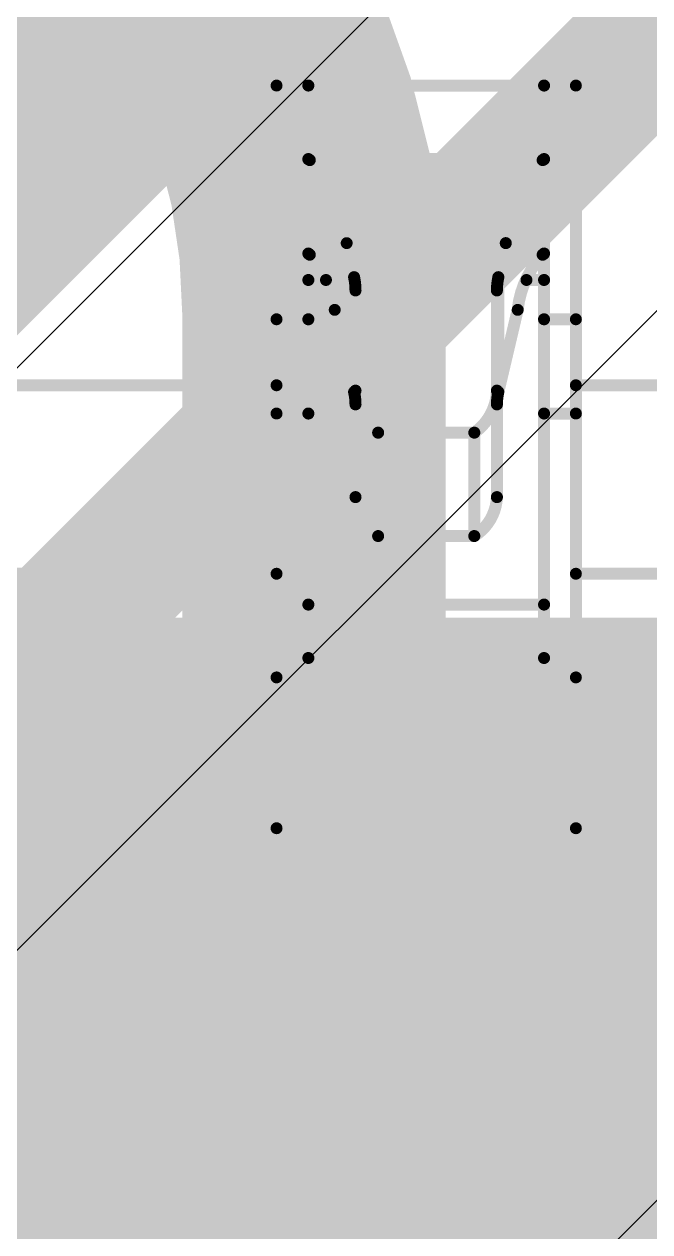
# Model space of a CAD drawing. Header units: inches. Extents: x -6 to 5433, y -4 to 5447.
# Drawn here: x 19.583 to 20.247, y 28.627 to 29.908 of the extents above; entities that cross this region are included whole.
import ezdxf

# ---------------------------------------------------------------- set-up
doc = ezdxf.new("R2010")
doc.units = ezdxf.units.IN
for name, color, linetype in [('Bottom Layer', 5, 'Continuous'), ('Ground', 16, 'Continuous'), ('Mechanical 4', 56, 'Continuous'), ('Power', 76, 'Continuous'), ('Top Layer', 1, 'Continuous'), ('Top Paste', 8, 'Continuous'), ('Top Solder', 216, 'Continuous')]:
    doc.layers.add(name, color=color, linetype=linetype)

# ---------------------------------------------------------------- blocks, each defined once
blk = doc.blocks.new('WQFN_30_EP_2_5_4_5__43')
at = {"layer": 'Top Solder'}
blk.add_line((0.6841, -2.4976), (-5421.1797, -5430.6074), dxfattribs=at)
blk = doc.blocks.new('QTH_030_01_L_D_A_K_TR_154')
at = {"layer": 'Top Layer'}
blk.add_hatch(color=1, dxfattribs=at).paths.add_polyline_path([(-5.525, 0.32), (-0.825, 0.32), (-0.825, -0.32), (-5.525, -0.32)])
at = {"layer": 'Top Paste'}
blk.add_hatch(color=8, dxfattribs=at).paths.add_polyline_path([(-5.525, 0.32), (-0.825, 0.32), (-0.825, -0.32), (-5.525, -0.32)])
at = {"layer": 'Top Solder'}
blk.add_hatch(color=216, dxfattribs=at).paths.add_polyline_path([(-5.6266, 0.4216), (-0.7234, 0.4216), (-0.7234, -0.4216), (-5.6266, -0.4216)])

msp = doc.modelspace()

# ---------------------------------------------------------------- linework, layer by layer
at = {"layer": 'Bottom Layer'}
for points in [[(18.443, 29.6011, 0.2794, 0.2794, -1), (19.8908, 29.6011, 0.2794, 0.2794, 0)], [(19.8908, 27.9725, 0.2794, 0.2794, 0), (19.8908, 29.6011, 0.2794, 0.2794, 0)]]:
    msp.add_lwpolyline(points, format="xyseb", dxfattribs=at)
msp.add_lwpolyline([(19.8209, 29.6011, 0.1397, 0.1397, 1), (19.9606, 29.6011, 0.1397, 0.1397, 1)], format="xyseb", close=True, dxfattribs=at)
msp.add_lwpolyline([(19.8209, 29.6011, 0.1397, 0.1397, 1), (19.9606, 29.6011, 0.1397, 0.1397, 1)], format="xyseb", close=True, dxfattribs=at)
at = {"layer": 'Ground'}
msp.add_line((17.9618, 27.3113), (20.4402, 29.7898), dxfattribs=at)
for points in [[(17.4244, 27.5339, 0.1524, 0.1524, 0), (20.2176, 30.3271, 0.1524, 0.1524, 0)], [(17.7546, 27.3971, 0.1524, 0.1524, 0), (20.3544, 29.9969, 0.1524, 0.1524, 0)]]:
    msp.add_lwpolyline(points, format="xyseb", dxfattribs=at)
at = {"layer": 'Mechanical 4'}
for points in [[(19.8512, 29.8429, 0.0127, 0.0127, 0), (20.1687, 29.8429, 0.0127, 0.0127, 0)], [(19.8512, 29.0549, 0.0127, 0.0127, 0), (19.8512, 29.8429, 0.0127, 0.0127, 0)], [(19.8849, 29.2355, 0.0127, 0.0127, 0), (19.8849, 29.8429, 0.0127, 0.0127, 0)], [(20.1349, 29.2355, 0.0127, 0.0127, 0), (20.1349, 29.8429, 0.0127, 0.0127, 0)], [(20.1687, 29.0549, 0.0127, 0.0127, 0), (20.1687, 29.8429, 0.0127, 0.0127, 0)], [(19.8849, 29.7649, 0.0127, 0.0127, 0), (20.1349, 29.7649, 0.0127, 0.0127, 0)], [(19.885, 29.7646, 0.0127, 0.0127, -0.032605), (19.8849, 29.7647, 0.0127, 0.0127, 0)], [(19.8851, 29.7645, 0.0127, 0.0127, -0.028288), (19.885, 29.7646, 0.0127, 0.0127, 0)], [(19.8852, 29.7645, 0.0127, 0.0127, -0.026751), (19.8851, 29.7645, 0.0127, 0.0127, 0)], [(19.8853, 29.7644, 0.0127, 0.0127, -0.021994), (19.8852, 29.7645, 0.0127, 0.0127, 0)], [(19.8855, 29.7643, 0.0127, 0.0127, -0.016687), (19.8853, 29.7644, 0.0127, 0.0127, 0)], [(19.8857, 29.7642, 0.0127, 0.0127, -0.009376), (19.8855, 29.7643, 0.0127, 0.0127, 0)], [(19.8859, 29.7641, 0.0127, 0.0127, -0.005205), (19.8857, 29.7642, 0.0127, 0.0127, 0)], [(19.8859, 29.7641, 0.0127, 0.0127, 0), (19.8862, 29.7639, 0.0127, 0.0127, 0)], [(19.8862, 29.7639, 0.0127, 0.0127, 0), (19.8864, 29.7638, 0.0127, 0.0127, 0)], [(19.8864, 29.6634, 0.0127, 0.0127, 0), (19.8864, 29.7638, 0.0127, 0.0127, 0)], [(19.8864, 29.7638, 0.0127, 0.0127, -0.179894), (19.9255, 29.6757, 0.0127, 0.0127, 0)], [(20.0943, 29.6757, 0.0127, 0.0127, -0.179894), (20.1334, 29.7638, 0.0127, 0.0127, 0)], [(20.1334, 29.7638, 0.0127, 0.0127, 0), (20.1339, 29.7641, 0.0127, 0.0127, 0)], [(20.1334, 29.6634, 0.0127, 0.0127, 0), (20.1334, 29.7638, 0.0127, 0.0127, 0)], [(20.1339, 29.7641, 0.0127, 0.0127, 0), (20.1341, 29.7642, 0.0127, 0.0127, 0)], [(20.1343, 29.7643, 0.0127, 0.0127, -0.00707), (20.1341, 29.7642, 0.0127, 0.0127, 0)], [(20.1345, 29.7644, 0.0127, 0.0127, -0.012209), (20.1343, 29.7643, 0.0127, 0.0127, 0)], [(20.1347, 29.7645, 0.0127, 0.0127, -0.02262), (20.1345, 29.7644, 0.0127, 0.0127, 0)], [(20.1348, 29.7645, 0.0127, 0.0127, -0.031881), (20.1347, 29.7645, 0.0127, 0.0127, 0)], [(20.1348, 29.7646, 0.0127, 0.0127, -0.037446), (20.1348, 29.7645, 0.0127, 0.0127, 0)], [(20.1349, 29.7647, 0.0127, 0.0127, -0.013234), (20.1349, 29.7647, 0.0127, 0.0127, 0)], [(20.1349, 29.7647, 0.0127, 0.0127, -0.032689), (20.1348, 29.7646, 0.0127, 0.0127, 0)], [(19.9255, 29.6757, 0.0127, 0.0127, 0), (20.0943, 29.6757, 0.0127, 0.0127, 0)], [(19.9255, 29.6757, 0.0127, 0.0127, 0), (19.9334, 29.6396, 0.0127, 0.0127, 0)], [(20.0864, 29.6396, 0.0127, 0.0127, 0), (20.0943, 29.6757, 0.0127, 0.0127, 0)], [(19.885, 29.6645, 0.0127, 0.0127, -0.028597), (19.8849, 29.6647, 0.0127, 0.0127, 0)], [(19.8852, 29.6643, 0.0127, 0.0127, -0.054321), (19.885, 29.6645, 0.0127, 0.0127, 0)], [(19.8853, 29.6642, 0.0127, 0.0127, -0.023386), (19.8852, 29.6643, 0.0127, 0.0127, 0)], [(19.8855, 29.6641, 0.0127, 0.0127, -0.018562), (19.8853, 29.6642, 0.0127, 0.0127, 0)], [(19.8857, 29.6639, 0.0127, 0.0127, -0.010737), (19.8855, 29.6641, 0.0127, 0.0127, 0)], [(19.8859, 29.6638, 0.0127, 0.0127, -0.006055), (19.8857, 29.6639, 0.0127, 0.0127, 0)], [(19.8859, 29.6638, 0.0127, 0.0127, 0), (19.8862, 29.6636, 0.0127, 0.0127, 0)], [(19.8862, 29.6636, 0.0127, 0.0127, 0), (19.8864, 29.6634, 0.0127, 0.0127, 0)], [(19.8864, 29.6634, 0.0127, 0.0127, -0.162591), (19.9129, 29.6049, 0.0127, 0.0127, 0)], [(20.1069, 29.6049, 0.0127, 0.0127, -0.162591), (20.1334, 29.6634, 0.0127, 0.0127, 0)], [(20.1334, 29.6634, 0.0127, 0.0127, 0), (20.1339, 29.6638, 0.0127, 0.0127, 0)], [(20.1341, 29.6639, 0.0127, 0.0127, -0.004821), (20.1339, 29.6638, 0.0127, 0.0127, 0)], [(20.1343, 29.664, 0.0127, 0.0127, -0.00812), (20.1341, 29.6639, 0.0127, 0.0127, 0)], [(20.1345, 29.6642, 0.0127, 0.0127, -0.013729), (20.1343, 29.664, 0.0127, 0.0127, 0)], [(20.1347, 29.6643, 0.0127, 0.0127, -0.024462), (20.1345, 29.6642, 0.0127, 0.0127, 0)], [(20.1348, 29.6644, 0.0127, 0.0127, -0.032319), (20.1347, 29.6643, 0.0127, 0.0127, 0)], [(20.1348, 29.6645, 0.0127, 0.0127, -0.035041), (20.1348, 29.6644, 0.0127, 0.0127, 0)], [(20.1349, 29.6647, 0.0127, 0.0127, -0.011022), (20.1349, 29.6646, 0.0127, 0.0127, 0)], [(20.1349, 29.6646, 0.0127, 0.0127, -0.028404), (20.1348, 29.6645, 0.0127, 0.0127, 0)], [(19.8849, 29.6366, 0.0127, 0.0127, 0), (19.9036, 29.6366, 0.0127, 0.0127, 0)], [(19.9334, 29.5177, 0.0127, 0.0127, 0), (19.9334, 29.6396, 0.0127, 0.0127, 0)], [(19.9334, 29.6396, 0.0127, 0.0127, -0.053658), (19.9349, 29.6255, 0.0127, 0.0127, 0)], [(20.0849, 29.6255, 0.0127, 0.0127, -0.053658), (20.0864, 29.6396, 0.0127, 0.0127, 0)], [(20.0864, 29.5177, 0.0127, 0.0127, 0), (20.0864, 29.6396, 0.0127, 0.0127, 0)], [(20.1162, 29.6366, 0.0127, 0.0127, 0), (20.1349, 29.6366, 0.0127, 0.0127, 0)], [(19.9349, 29.4062, 0.0127, 0.0127, 0), (19.9349, 29.6255, 0.0127, 0.0127, 0)], [(20.0849, 29.4062, 0.0127, 0.0127, 0), (20.0849, 29.6255, 0.0127, 0.0127, 0)], [(19.8512, 29.5949, 0.0127, 0.0127, 0), (19.8849, 29.5949, 0.0127, 0.0127, 0)], [(19.9129, 29.6049, 0.0127, 0.0127, 0), (19.9334, 29.5177, 0.0127, 0.0127, 0)], [(20.0864, 29.5177, 0.0127, 0.0127, 0), (20.1069, 29.6049, 0.0127, 0.0127, 0)], [(20.1349, 29.5949, 0.0127, 0.0127, 0), (20.1687, 29.5949, 0.0127, 0.0127, 0)], [(19.5337, 29.5249, 0.0127, 0.0127, 0), (19.8512, 29.5249, 0.0127, 0.0127, 0)], [(19.9334, 29.5177, 0.0127, 0.0127, -0.057864), (19.9349, 29.5046, 0.0127, 0.0127, 0)], [(19.9589, 29.4746, 0.0127, 0.0127, -0.23748), (19.9349, 29.5192, 0.0127, 0.0127, 0)], [(20.0849, 29.5192, 0.0127, 0.0127, -0.23748), (20.0609, 29.4746, 0.0127, 0.0127, 0)], [(20.0849, 29.5046, 0.0127, 0.0127, -0.057864), (20.0864, 29.5177, 0.0127, 0.0127, 0)], [(20.1687, 29.5249, 0.0127, 0.0127, 0), (20.4862, 29.5249, 0.0127, 0.0127, 0)], [(19.8512, 29.4949, 0.0127, 0.0127, 0), (19.8849, 29.4949, 0.0127, 0.0127, 0)], [(20.1349, 29.4949, 0.0127, 0.0127, 0), (20.1687, 29.4949, 0.0127, 0.0127, 0)], [(19.9589, 29.4746, 0.0127, 0.0127, 0), (20.0609, 29.4746, 0.0127, 0.0127, 0)], [(19.9589, 29.3649, 0.0127, 0.0127, 0), (19.9589, 29.4746, 0.0127, 0.0127, 0)], [(20.0609, 29.3649, 0.0127, 0.0127, 0), (20.0609, 29.4746, 0.0127, 0.0127, 0)], [(19.9589, 29.3649, 0.0127, 0.0127, -0.247377), (19.9349, 29.4062, 0.0127, 0.0127, 0)], [(20.0849, 29.4062, 0.0127, 0.0127, -0.247377), (20.0609, 29.3649, 0.0127, 0.0127, 0)], [(19.9589, 29.3649, 0.0127, 0.0127, 0), (20.0609, 29.3649, 0.0127, 0.0127, 0)], [(19.5337, 29.3249, 0.0127, 0.0127, 0), (19.8512, 29.3249, 0.0127, 0.0127, 0)], [(20.1687, 29.3249, 0.0127, 0.0127, 0), (20.4862, 29.3249, 0.0127, 0.0127, 0)], [(19.8849, 29.2922, 0.0127, 0.0127, 0), (20.1349, 29.2922, 0.0127, 0.0127, 0)], [(19.8849, 29.2355, 0.0127, 0.0127, 0), (20.1349, 29.2355, 0.0127, 0.0127, 0)], [(19.8512, 29.2149, 0.0127, 0.0127, 0), (20.1687, 29.2149, 0.0127, 0.0127, 0)], [(19.8512, 29.0549, 0.0127, 0.0127, 0), (20.1687, 29.0549, 0.0127, 0.0127, 0)]]:
    msp.add_lwpolyline(points, format="xyseb", dxfattribs=at)
for points in [[(19.848, 29.8429, 0.00635, 0.00635, 1), (19.8543, 29.8429, 0.00635, 0.00635, 1)], [(19.848, 29.8429, 0.00635, 0.00635, 1), (19.8543, 29.8429, 0.00635, 0.00635, 1)], [(19.8817, 29.8429, 0.00635, 0.00635, 1), (19.8881, 29.8429, 0.00635, 0.00635, 1)], [(20.1317, 29.8429, 0.00635, 0.00635, 1), (20.1381, 29.8429, 0.00635, 0.00635, 1)], [(20.1655, 29.8429, 0.00635, 0.00635, 1), (20.1718, 29.8429, 0.00635, 0.00635, 1)], [(20.1655, 29.8429, 0.00635, 0.00635, 1), (20.1718, 29.8429, 0.00635, 0.00635, 1)], [(19.8817, 29.7649, 0.00635, 0.00635, 1), (19.8881, 29.7649, 0.00635, 0.00635, 1)], [(19.8817, 29.7647, 0.00635, 0.00635, 1), (19.8881, 29.7647, 0.00635, 0.00635, 1)], [(19.8818, 29.7646, 0.00635, 0.00635, 1), (19.8882, 29.7646, 0.00635, 0.00635, 1)], [(19.8818, 29.7646, 0.00635, 0.00635, 1), (19.8882, 29.7646, 0.00635, 0.00635, 1)], [(19.8819, 29.7645, 0.00635, 0.00635, 1), (19.8882, 29.7645, 0.00635, 0.00635, 1)], [(19.8819, 29.7645, 0.00635, 0.00635, 1), (19.8882, 29.7645, 0.00635, 0.00635, 1)], [(19.882, 29.7645, 0.00635, 0.00635, 1), (19.8883, 29.7645, 0.00635, 0.00635, 1)], [(19.882, 29.7645, 0.00635, 0.00635, 1), (19.8883, 29.7645, 0.00635, 0.00635, 1)], [(19.8821, 29.7644, 0.00635, 0.00635, 1), (19.8885, 29.7644, 0.00635, 0.00635, 1)], [(19.8821, 29.7644, 0.00635, 0.00635, 1), (19.8885, 29.7644, 0.00635, 0.00635, 1)], [(19.8823, 29.7643, 0.00635, 0.00635, 1), (19.8886, 29.7643, 0.00635, 0.00635, 1)], [(19.8823, 29.7643, 0.00635, 0.00635, 1), (19.8886, 29.7643, 0.00635, 0.00635, 1)], [(19.8825, 29.7642, 0.00635, 0.00635, 1), (19.8888, 29.7642, 0.00635, 0.00635, 1)], [(19.8825, 29.7642, 0.00635, 0.00635, 1), (19.8888, 29.7642, 0.00635, 0.00635, 1)], [(19.8827, 29.7641, 0.00635, 0.00635, 1), (19.8891, 29.7641, 0.00635, 0.00635, 1)], [(19.8827, 29.7641, 0.00635, 0.00635, 1), (19.8891, 29.7641, 0.00635, 0.00635, 1)], [(19.883, 29.7639, 0.00635, 0.00635, 1), (19.8893, 29.7639, 0.00635, 0.00635, 1)], [(19.883, 29.7639, 0.00635, 0.00635, 1), (19.8893, 29.7639, 0.00635, 0.00635, 1)], [(19.8832, 29.7638, 0.00635, 0.00635, 1), (19.8896, 29.7638, 0.00635, 0.00635, 1)], [(19.8832, 29.7638, 0.00635, 0.00635, 1), (19.8896, 29.7638, 0.00635, 0.00635, 1)], [(19.8832, 29.7638, 0.00635, 0.00635, 1), (19.8896, 29.7638, 0.00635, 0.00635, 1)], [(20.1302, 29.7638, 0.00635, 0.00635, 1), (20.1366, 29.7638, 0.00635, 0.00635, 1)], [(20.1302, 29.7638, 0.00635, 0.00635, 1), (20.1366, 29.7638, 0.00635, 0.00635, 1)], [(20.1302, 29.7638, 0.00635, 0.00635, 1), (20.1366, 29.7638, 0.00635, 0.00635, 1)], [(20.1307, 29.7641, 0.00635, 0.00635, 1), (20.1371, 29.7641, 0.00635, 0.00635, 1)], [(20.1307, 29.7641, 0.00635, 0.00635, 1), (20.1371, 29.7641, 0.00635, 0.00635, 1)], [(20.131, 29.7642, 0.00635, 0.00635, 1), (20.1373, 29.7642, 0.00635, 0.00635, 1)], [(20.131, 29.7642, 0.00635, 0.00635, 1), (20.1373, 29.7642, 0.00635, 0.00635, 1)], [(20.1312, 29.7643, 0.00635, 0.00635, 1), (20.1375, 29.7643, 0.00635, 0.00635, 1)], [(20.1312, 29.7643, 0.00635, 0.00635, 1), (20.1375, 29.7643, 0.00635, 0.00635, 1)], [(20.1313, 29.7644, 0.00635, 0.00635, 1), (20.1377, 29.7644, 0.00635, 0.00635, 1)], [(20.1313, 29.7644, 0.00635, 0.00635, 1), (20.1377, 29.7644, 0.00635, 0.00635, 1)], [(20.1315, 29.7645, 0.00635, 0.00635, 1), (20.1378, 29.7645, 0.00635, 0.00635, 1)], [(20.1315, 29.7645, 0.00635, 0.00635, 1), (20.1378, 29.7645, 0.00635, 0.00635, 1)], [(20.1316, 29.7645, 0.00635, 0.00635, 1), (20.1379, 29.7645, 0.00635, 0.00635, 1)], [(20.1316, 29.7645, 0.00635, 0.00635, 1), (20.1379, 29.7645, 0.00635, 0.00635, 1)], [(20.1317, 29.7647, 0.00635, 0.00635, 1), (20.138, 29.7647, 0.00635, 0.00635, 1)], [(20.1317, 29.7647, 0.00635, 0.00635, 1), (20.138, 29.7647, 0.00635, 0.00635, 1)], [(20.1316, 29.7646, 0.00635, 0.00635, 1), (20.138, 29.7646, 0.00635, 0.00635, 1)], [(20.1316, 29.7646, 0.00635, 0.00635, 1), (20.138, 29.7646, 0.00635, 0.00635, 1)], [(20.1317, 29.7649, 0.00635, 0.00635, 1), (20.1381, 29.7649, 0.00635, 0.00635, 1)], [(20.1317, 29.7647, 0.00635, 0.00635, 1), (20.1381, 29.7647, 0.00635, 0.00635, 1)], [(19.9224, 29.6757, 0.00635, 0.00635, 1), (19.9287, 29.6757, 0.00635, 0.00635, 1)], [(19.9224, 29.6757, 0.00635, 0.00635, 1), (19.9287, 29.6757, 0.00635, 0.00635, 1)], [(19.9224, 29.6757, 0.00635, 0.00635, 1), (19.9287, 29.6757, 0.00635, 0.00635, 1)], [(20.0911, 29.6757, 0.00635, 0.00635, 1), (20.0975, 29.6757, 0.00635, 0.00635, 1)], [(20.0911, 29.6757, 0.00635, 0.00635, 1), (20.0975, 29.6757, 0.00635, 0.00635, 1)], [(20.0911, 29.6757, 0.00635, 0.00635, 1), (20.0975, 29.6757, 0.00635, 0.00635, 1)], [(19.8817, 29.6647, 0.00635, 0.00635, 1), (19.8881, 29.6647, 0.00635, 0.00635, 1)], [(19.8818, 29.6645, 0.00635, 0.00635, 1), (19.8882, 29.6645, 0.00635, 0.00635, 1)], [(19.8818, 29.6645, 0.00635, 0.00635, 1), (19.8882, 29.6645, 0.00635, 0.00635, 1)], [(19.882, 29.6643, 0.00635, 0.00635, 1), (19.8883, 29.6643, 0.00635, 0.00635, 1)], [(19.882, 29.6643, 0.00635, 0.00635, 1), (19.8883, 29.6643, 0.00635, 0.00635, 1)], [(19.8821, 29.6642, 0.00635, 0.00635, 1), (19.8885, 29.6642, 0.00635, 0.00635, 1)], [(19.8821, 29.6642, 0.00635, 0.00635, 1), (19.8885, 29.6642, 0.00635, 0.00635, 1)], [(19.8823, 29.6641, 0.00635, 0.00635, 1), (19.8886, 29.6641, 0.00635, 0.00635, 1)], [(19.8823, 29.6641, 0.00635, 0.00635, 1), (19.8886, 29.6641, 0.00635, 0.00635, 1)], [(19.8825, 29.6639, 0.00635, 0.00635, 1), (19.8888, 29.6639, 0.00635, 0.00635, 1)], [(19.8825, 29.6639, 0.00635, 0.00635, 1), (19.8888, 29.6639, 0.00635, 0.00635, 1)], [(19.8827, 29.6638, 0.00635, 0.00635, 1), (19.8891, 29.6638, 0.00635, 0.00635, 1)], [(19.8827, 29.6638, 0.00635, 0.00635, 1), (19.8891, 29.6638, 0.00635, 0.00635, 1)], [(19.883, 29.6636, 0.00635, 0.00635, 1), (19.8893, 29.6636, 0.00635, 0.00635, 1)], [(19.883, 29.6636, 0.00635, 0.00635, 1), (19.8893, 29.6636, 0.00635, 0.00635, 1)], [(19.8832, 29.6634, 0.00635, 0.00635, 1), (19.8896, 29.6634, 0.00635, 0.00635, 1)], [(19.8832, 29.6634, 0.00635, 0.00635, 1), (19.8896, 29.6634, 0.00635, 0.00635, 1)], [(19.8832, 29.6634, 0.00635, 0.00635, 1), (19.8896, 29.6634, 0.00635, 0.00635, 1)], [(20.1302, 29.6634, 0.00635, 0.00635, 1), (20.1366, 29.6634, 0.00635, 0.00635, 1)], [(20.1302, 29.6634, 0.00635, 0.00635, 1), (20.1366, 29.6634, 0.00635, 0.00635, 1)], [(20.1302, 29.6634, 0.00635, 0.00635, 1), (20.1366, 29.6634, 0.00635, 0.00635, 1)], [(20.1307, 29.6638, 0.00635, 0.00635, 1), (20.1371, 29.6638, 0.00635, 0.00635, 1)], [(20.1307, 29.6638, 0.00635, 0.00635, 1), (20.1371, 29.6638, 0.00635, 0.00635, 1)], [(20.131, 29.6639, 0.00635, 0.00635, 1), (20.1373, 29.6639, 0.00635, 0.00635, 1)], [(20.131, 29.6639, 0.00635, 0.00635, 1), (20.1373, 29.6639, 0.00635, 0.00635, 1)], [(20.1312, 29.664, 0.00635, 0.00635, 1), (20.1375, 29.664, 0.00635, 0.00635, 1)], [(20.1312, 29.664, 0.00635, 0.00635, 1), (20.1375, 29.664, 0.00635, 0.00635, 1)], [(20.1313, 29.6642, 0.00635, 0.00635, 1), (20.1377, 29.6642, 0.00635, 0.00635, 1)], [(20.1313, 29.6642, 0.00635, 0.00635, 1), (20.1377, 29.6642, 0.00635, 0.00635, 1)], [(20.1315, 29.6643, 0.00635, 0.00635, 1), (20.1378, 29.6643, 0.00635, 0.00635, 1)], [(20.1315, 29.6643, 0.00635, 0.00635, 1), (20.1378, 29.6643, 0.00635, 0.00635, 1)], [(20.1316, 29.6644, 0.00635, 0.00635, 1), (20.1379, 29.6644, 0.00635, 0.00635, 1)], [(20.1316, 29.6644, 0.00635, 0.00635, 1), (20.1379, 29.6644, 0.00635, 0.00635, 1)], [(20.1317, 29.6646, 0.00635, 0.00635, 1), (20.138, 29.6646, 0.00635, 0.00635, 1)], [(20.1317, 29.6646, 0.00635, 0.00635, 1), (20.138, 29.6646, 0.00635, 0.00635, 1)], [(20.1316, 29.6645, 0.00635, 0.00635, 1), (20.138, 29.6645, 0.00635, 0.00635, 1)], [(20.1316, 29.6645, 0.00635, 0.00635, 1), (20.138, 29.6645, 0.00635, 0.00635, 1)], [(20.1317, 29.6647, 0.00635, 0.00635, 1), (20.1381, 29.6647, 0.00635, 0.00635, 1)], [(19.8817, 29.6366, 0.00635, 0.00635, 1), (19.8881, 29.6366, 0.00635, 0.00635, 1)], [(19.9004, 29.6366, 0.00635, 0.00635, 1), (19.9067, 29.6366, 0.00635, 0.00635, 1)], [(19.9302, 29.6396, 0.00635, 0.00635, 1), (19.9366, 29.6396, 0.00635, 0.00635, 1)], [(19.9302, 29.6396, 0.00635, 0.00635, 1), (19.9366, 29.6396, 0.00635, 0.00635, 1)], [(19.9302, 29.6396, 0.00635, 0.00635, 1), (19.9366, 29.6396, 0.00635, 0.00635, 1)], [(20.0832, 29.6396, 0.00635, 0.00635, 1), (20.0896, 29.6396, 0.00635, 0.00635, 1)], [(20.0832, 29.6396, 0.00635, 0.00635, 1), (20.0896, 29.6396, 0.00635, 0.00635, 1)], [(20.0832, 29.6396, 0.00635, 0.00635, 1), (20.0896, 29.6396, 0.00635, 0.00635, 1)], [(20.1131, 29.6366, 0.00635, 0.00635, 1), (20.1194, 29.6366, 0.00635, 0.00635, 1)], [(20.1317, 29.6366, 0.00635, 0.00635, 1), (20.1381, 29.6366, 0.00635, 0.00635, 1)], [(19.9317, 29.6255, 0.00635, 0.00635, 1), (19.9381, 29.6255, 0.00635, 0.00635, 1)], [(19.9317, 29.6255, 0.00635, 0.00635, 1), (19.9381, 29.6255, 0.00635, 0.00635, 1)], [(20.0817, 29.6255, 0.00635, 0.00635, 1), (20.0881, 29.6255, 0.00635, 0.00635, 1)], [(20.0817, 29.6255, 0.00635, 0.00635, 1), (20.0881, 29.6255, 0.00635, 0.00635, 1)], [(19.848, 29.5949, 0.00635, 0.00635, 1), (19.8543, 29.5949, 0.00635, 0.00635, 1)], [(19.8817, 29.5949, 0.00635, 0.00635, 1), (19.8881, 29.5949, 0.00635, 0.00635, 1)], [(19.9097, 29.6049, 0.00635, 0.00635, 1), (19.916, 29.6049, 0.00635, 0.00635, 1)], [(19.9097, 29.6049, 0.00635, 0.00635, 1), (19.916, 29.6049, 0.00635, 0.00635, 1)], [(20.1038, 29.6049, 0.00635, 0.00635, 1), (20.1101, 29.6049, 0.00635, 0.00635, 1)], [(20.1038, 29.6049, 0.00635, 0.00635, 1), (20.1101, 29.6049, 0.00635, 0.00635, 1)], [(20.1317, 29.5949, 0.00635, 0.00635, 1), (20.1381, 29.5949, 0.00635, 0.00635, 1)], [(20.1655, 29.5949, 0.00635, 0.00635, 1), (20.1718, 29.5949, 0.00635, 0.00635, 1)], [(19.848, 29.5249, 0.00635, 0.00635, 1), (19.8543, 29.5249, 0.00635, 0.00635, 1)], [(19.9302, 29.5177, 0.00635, 0.00635, 1), (19.9366, 29.5177, 0.00635, 0.00635, 1)], [(19.9302, 29.5177, 0.00635, 0.00635, 1), (19.9366, 29.5177, 0.00635, 0.00635, 1)], [(19.9302, 29.5177, 0.00635, 0.00635, 1), (19.9366, 29.5177, 0.00635, 0.00635, 1)], [(19.9317, 29.5192, 0.00635, 0.00635, 1), (19.9381, 29.5192, 0.00635, 0.00635, 1)], [(20.0817, 29.5192, 0.00635, 0.00635, 1), (20.0881, 29.5192, 0.00635, 0.00635, 1)], [(20.0832, 29.5177, 0.00635, 0.00635, 1), (20.0896, 29.5177, 0.00635, 0.00635, 1)], [(20.0832, 29.5177, 0.00635, 0.00635, 1), (20.0896, 29.5177, 0.00635, 0.00635, 1)], [(20.0832, 29.5177, 0.00635, 0.00635, 1), (20.0896, 29.5177, 0.00635, 0.00635, 1)], [(20.1655, 29.5249, 0.00635, 0.00635, 1), (20.1718, 29.5249, 0.00635, 0.00635, 1)], [(19.9317, 29.5046, 0.00635, 0.00635, 1), (19.9381, 29.5046, 0.00635, 0.00635, 1)], [(20.0817, 29.5046, 0.00635, 0.00635, 1), (20.0881, 29.5046, 0.00635, 0.00635, 1)], [(19.848, 29.4949, 0.00635, 0.00635, 1), (19.8543, 29.4949, 0.00635, 0.00635, 1)], [(19.8817, 29.4949, 0.00635, 0.00635, 1), (19.8881, 29.4949, 0.00635, 0.00635, 1)], [(20.1317, 29.4949, 0.00635, 0.00635, 1), (20.1381, 29.4949, 0.00635, 0.00635, 1)], [(20.1655, 29.4949, 0.00635, 0.00635, 1), (20.1718, 29.4949, 0.00635, 0.00635, 1)], [(19.9557, 29.4746, 0.00635, 0.00635, 1), (19.9621, 29.4746, 0.00635, 0.00635, 1)], [(19.9557, 29.4746, 0.00635, 0.00635, 1), (19.9621, 29.4746, 0.00635, 0.00635, 1)], [(19.9557, 29.4746, 0.00635, 0.00635, 1), (19.9621, 29.4746, 0.00635, 0.00635, 1)], [(20.0577, 29.4746, 0.00635, 0.00635, 1), (20.0641, 29.4746, 0.00635, 0.00635, 1)], [(20.0577, 29.4746, 0.00635, 0.00635, 1), (20.0641, 29.4746, 0.00635, 0.00635, 1)], [(20.0577, 29.4746, 0.00635, 0.00635, 1), (20.0641, 29.4746, 0.00635, 0.00635, 1)], [(19.9317, 29.4062, 0.00635, 0.00635, 1), (19.9381, 29.4062, 0.00635, 0.00635, 1)], [(19.9317, 29.4062, 0.00635, 0.00635, 1), (19.9381, 29.4062, 0.00635, 0.00635, 1)], [(20.0817, 29.4062, 0.00635, 0.00635, 1), (20.0881, 29.4062, 0.00635, 0.00635, 1)], [(20.0817, 29.4062, 0.00635, 0.00635, 1), (20.0881, 29.4062, 0.00635, 0.00635, 1)], [(19.9557, 29.3649, 0.00635, 0.00635, 1), (19.9621, 29.3649, 0.00635, 0.00635, 1)], [(19.9557, 29.3649, 0.00635, 0.00635, 1), (19.9621, 29.3649, 0.00635, 0.00635, 1)], [(19.9557, 29.3649, 0.00635, 0.00635, 1), (19.9621, 29.3649, 0.00635, 0.00635, 1)], [(20.0577, 29.3649, 0.00635, 0.00635, 1), (20.0641, 29.3649, 0.00635, 0.00635, 1)], [(20.0577, 29.3649, 0.00635, 0.00635, 1), (20.0641, 29.3649, 0.00635, 0.00635, 1)], [(20.0577, 29.3649, 0.00635, 0.00635, 1), (20.0641, 29.3649, 0.00635, 0.00635, 1)], [(19.848, 29.3249, 0.00635, 0.00635, 1), (19.8543, 29.3249, 0.00635, 0.00635, 1)], [(20.1655, 29.3249, 0.00635, 0.00635, 1), (20.1718, 29.3249, 0.00635, 0.00635, 1)], [(19.8817, 29.2922, 0.00635, 0.00635, 1), (19.8881, 29.2922, 0.00635, 0.00635, 1)], [(20.1317, 29.2922, 0.00635, 0.00635, 1), (20.1381, 29.2922, 0.00635, 0.00635, 1)], [(19.8817, 29.2355, 0.00635, 0.00635, 1), (19.8881, 29.2355, 0.00635, 0.00635, 1)], [(19.8817, 29.2355, 0.00635, 0.00635, 1), (19.8881, 29.2355, 0.00635, 0.00635, 1)], [(20.1317, 29.2355, 0.00635, 0.00635, 1), (20.1381, 29.2355, 0.00635, 0.00635, 1)], [(20.1317, 29.2355, 0.00635, 0.00635, 1), (20.1381, 29.2355, 0.00635, 0.00635, 1)], [(19.848, 29.2149, 0.00635, 0.00635, 1), (19.8543, 29.2149, 0.00635, 0.00635, 1)], [(20.1655, 29.2149, 0.00635, 0.00635, 1), (20.1718, 29.2149, 0.00635, 0.00635, 1)], [(19.848, 29.0549, 0.00635, 0.00635, 1), (19.8543, 29.0549, 0.00635, 0.00635, 1)], [(19.848, 29.0549, 0.00635, 0.00635, 1), (19.8543, 29.0549, 0.00635, 0.00635, 1)], [(20.1655, 29.0549, 0.00635, 0.00635, 1), (20.1718, 29.0549, 0.00635, 0.00635, 1)], [(20.1655, 29.0549, 0.00635, 0.00635, 1), (20.1718, 29.0549, 0.00635, 0.00635, 1)]]:
    msp.add_lwpolyline(points, format="xyseb", close=True, dxfattribs=at)
at = {"layer": 'Power'}
msp.add_line((17.1241, 27.0918), (20.0004, 29.9681), dxfattribs=at)
msp.add_lwpolyline([(16.891, 27.1884, 0.2032, 0.2032, 0), (19.9038, 30.2012, 0.2032, 0.2032, 0)], format="xyseb", dxfattribs=at)

# ---------------------------------------------------------------- block references
at = {"rotation": 180}
for name, p in [('WQFN_30_EP_2_5_4_5__43', (11.6724, 16.8857)), ('QTH_030_01_L_D_A_K_TR_154', (15.3106, 28.8567))]:
    msp.add_blockref(name, p, dxfattribs=at)

doc.saveas('drawing.dxf')
